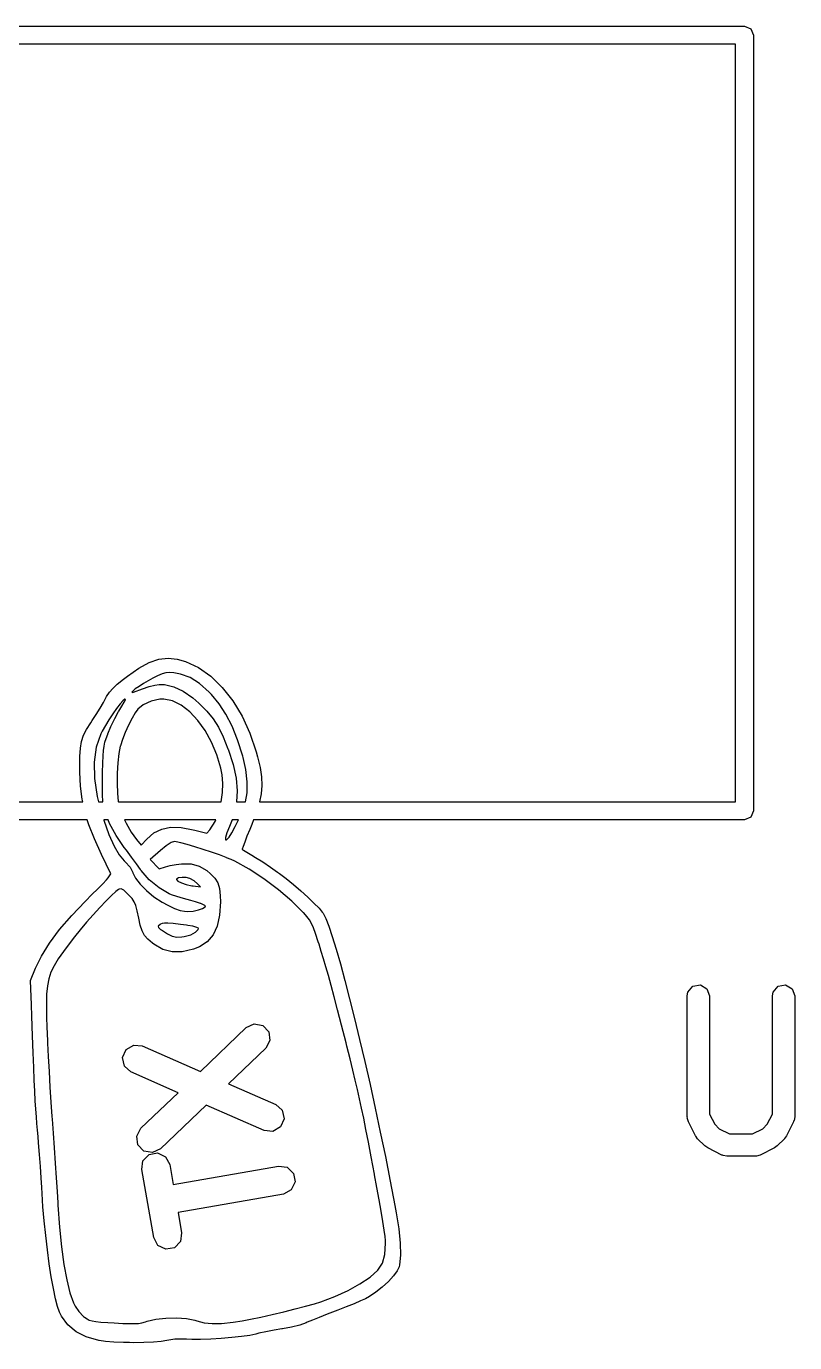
# Model space of a CAD drawing. Extents: x 106.7 to 191.3, y -141.1 to -57.8.
# Drawn here: x 169.71 to 174.86, y -69.58 to -60.75 of the extents above; entities that cross this region are included whole.
import ezdxf

# ---------------------------------------------------------------- set-up
doc = ezdxf.new("R2010")
doc.units = 0
doc.layers.add('BLACK', color=7, linetype='CONTINUOUS')

msp = doc.modelspace()

# ---------------------------------------------------------------- linework, layer by layer
at = {"layer": 'BLACK', "linetype": 'CONTINUOUS'}
for p, q in [((153.395, -60.7536), (174.527, -60.7536)), ((174.527, -60.7536), (174.57, -60.7712)), ((174.57, -60.7712), (174.587, -60.8136)), ((174.587, -60.8136), (174.587, -66.0136)), ((174.467, -60.8736), (153.282, -60.8736)), ((174.467, -65.9536), (174.467, -60.8736)), ((170.463, -65.0571), (170.532, -65.0198)), ((170.532, -65.0198), (170.596, -64.9977)), ((170.596, -64.9977), (170.659, -64.9903)), ((170.659, -64.9903), (170.721, -64.9968)), ((170.721, -64.9968), (170.775, -65.012)), ((170.775, -65.012), (170.863, -65.053)), ((170.318, -65.1651), (170.359, -65.1321)), ((170.359, -65.1321), (170.387, -65.1105)), ((170.387, -65.1105), (170.463, -65.0571)), ((170.557, -65.1245), (170.526, -65.1413)), ((170.589, -65.1089), (170.557, -65.1245)), ((170.62, -65.0957), (170.589, -65.1089)), ((170.644, -65.089), (170.62, -65.0957)), ((170.668, -65.0874), (170.644, -65.089)), ((170.697, -65.0892), (170.668, -65.0874)), ((170.742, -65.0966), (170.697, -65.0892)), ((170.807, -65.1203), (170.742, -65.0966)), ((170.87, -65.1603), (170.807, -65.1203)), ((170.863, -65.053), (170.946, -65.1117)), ((170.946, -65.1117), (171.023, -65.1865)), ((170.246, -65.2481), (170.265, -65.2193)), ((170.265, -65.2193), (170.288, -65.1929)), ((170.288, -65.1929), (170.318, -65.1651)), ((170.422, -65.2108), (170.415, -65.219)), ((170.415, -65.219), (170.421, -65.2197)), ((170.421, -65.2197), (170.427, -65.2177)), ((170.439, -65.197), (170.422, -65.2108)), ((170.427, -65.2177), (170.487, -65.1957)), ((170.464, -65.1795), (170.439, -65.197)), ((170.494, -65.1603), (170.464, -65.1795)), ((170.487, -65.1957), (170.533, -65.1805)), ((170.526, -65.1413), (170.494, -65.1603)), ((170.533, -65.1805), (170.569, -65.1713)), ((170.569, -65.1713), (170.598, -65.1671)), ((170.598, -65.1671), (170.625, -65.167)), ((170.625, -65.167), (170.636, -65.1679)), ((170.636, -65.1679), (170.698, -65.1816)), ((170.698, -65.1816), (170.76, -65.2107)), ((170.76, -65.2107), (170.825, -65.2565)), ((170.935, -65.2182), (170.87, -65.1603)), ((170.95, -65.2339), (170.935, -65.2182)), ((171.023, -65.1865), (171.093, -65.276)), ((170.204, -65.325), (170.225, -65.2881)), ((170.225, -65.2881), (170.227, -65.2832)), ((170.227, -65.2832), (170.246, -65.2481)), ((170.337, -65.2976), (170.313, -65.3282)), ((170.329, -65.3452), (170.349, -65.3123)), ((170.356, -65.2754), (170.337, -65.2976)), ((170.349, -65.3123), (170.365, -65.2856)), ((170.369, -65.2643), (170.356, -65.2754)), ((170.365, -65.2856), (170.373, -65.2696)), ((170.373, -65.2672), (170.369, -65.2643)), ((170.373, -65.2696), (170.373, -65.2672)), ((170.492, -65.3021), (170.455, -65.3322)), ((170.545, -65.278), (170.492, -65.3021)), ((170.603, -65.2652), (170.545, -65.278)), ((170.631, -65.2647), (170.603, -65.2652)), ((170.689, -65.2772), (170.631, -65.2647)), ((170.747, -65.3064), (170.689, -65.2772)), ((170.804, -65.3503), (170.747, -65.3064)), ((170.825, -65.2565), (170.866, -65.2927)), ((170.866, -65.2927), (170.918, -65.3454)), ((171.002, -65.2961), (170.95, -65.2339)), ((171.047, -65.3656), (171.002, -65.2961)), ((171.093, -65.276), (171.155, -65.3787)), ((170.15, -65.4085), (170.177, -65.3679)), ((170.177, -65.3679), (170.204, -65.325)), ((170.262, -65.4035), (170.238, -65.4427)), ((170.288, -65.3644), (170.262, -65.4035)), ((170.275, -65.4488), (170.301, -65.3955)), ((170.313, -65.3282), (170.288, -65.3644)), ((170.301, -65.3955), (170.327, -65.349)), ((170.327, -65.349), (170.329, -65.3452)), ((170.417, -65.3932), (170.394, -65.439)), ((170.438, -65.356), (170.417, -65.3932)), ((170.455, -65.3322), (170.438, -65.356)), ((170.858, -65.4073), (170.804, -65.3503)), ((170.918, -65.3454), (170.961, -65.3973)), ((170.961, -65.3973), (170.997, -65.4534)), ((171.088, -65.4454), (171.047, -65.3656)), ((171.155, -65.3787), (171.207, -65.4929)), ((170.092, -65.5076), (170.112, -65.4677)), ((170.112, -65.4677), (170.14, -65.4239)), ((170.14, -65.4239), (170.15, -65.4085)), ((170.217, -65.4793), (170.208, -65.4986)), ((170.238, -65.4427), (170.217, -65.4793)), ((170.254, -65.498), (170.275, -65.4488)), ((170.372, -65.4882), (170.353, -65.536)), ((170.394, -65.439), (170.372, -65.4882)), ((170.907, -65.4754), (170.858, -65.4073)), ((170.95, -65.5528), (170.907, -65.4754)), ((170.997, -65.4534), (171.029, -65.5187)), ((171.125, -65.5386), (171.088, -65.4454)), ((170.071, -65.5943), (170.078, -65.5482)), ((170.078, -65.5482), (170.092, -65.5076)), ((170.208, -65.4986), (170.177, -65.5874)), ((170.225, -65.6087), (170.229, -65.5798)), ((170.229, -65.5798), (170.235, -65.5545)), ((170.235, -65.5545), (170.243, -65.5289)), ((170.243, -65.5289), (170.254, -65.4989)), ((170.254, -65.4989), (170.254, -65.498)), ((170.338, -65.5799), (170.329, -65.6294)), ((170.339, -65.5774), (170.338, -65.5799)), ((170.353, -65.536), (170.339, -65.5774)), ((170.986, -65.6377), (170.95, -65.5528)), ((171.029, -65.5187), (171.061, -65.5983)), ((171.16, -65.6483), (171.125, -65.5386)), ((171.207, -65.4929), (171.25, -65.6173)), ((170.066, -65.7215), (170.067, -65.6505)), ((170.067, -65.6505), (170.071, -65.5943)), ((170.177, -65.5874), (170.163, -65.6868)), ((170.221, -65.6934), (170.223, -65.6453)), ((170.223, -65.6453), (170.225, -65.6087)), ((170.329, -65.6294), (170.322, -65.6917)), ((171.012, -65.7283), (170.986, -65.6377)), ((171.061, -65.5983), (171.062, -65.6004)), ((171.062, -65.6004), (171.095, -65.7034)), ((171.162, -65.6555), (171.16, -65.6483)), ((171.181, -65.7377), (171.162, -65.6555)), ((171.25, -65.6173), (171.259, -65.651)), ((171.259, -65.651), (171.276, -65.7235)), ((170.067, -65.7546), (170.066, -65.7215)), ((170.071, -65.8493), (170.067, -65.7546)), ((170.163, -65.6868), (170.165, -65.7968)), ((170.219, -65.7571), (170.221, -65.6934)), ((170.219, -65.7627), (170.219, -65.7571)), ((170.322, -65.6917), (170.318, -65.7607)), ((171.021, -65.7728), (171.012, -65.7283)), ((171.095, -65.7034), (171.116, -65.7956)), ((171.19, -65.8186), (171.181, -65.7377)), ((171.276, -65.7235), (171.286, -65.7866)), ((170.165, -65.7968), (170.183, -65.9175)), ((170.218, -65.8387), (170.219, -65.7627)), ((170.219, -65.9034), (170.218, -65.8387)), ((170.318, -65.7607), (170.317, -65.8308)), ((170.317, -65.8308), (170.319, -65.8959)), ((171.026, -65.8315), (171.021, -65.7728)), ((171.024, -65.8921), (171.026, -65.8315)), ((171.116, -65.7956), (171.123, -65.8805)), ((171.189, -65.8931), (171.19, -65.8186)), ((171.289, -65.8443), (171.284, -65.9009)), ((171.286, -65.7866), (171.289, -65.8443)), ((170.083, -65.9368), (170.071, -65.8493)), ((170.183, -65.9175), (170.193, -65.9536)), ((170.222, -65.9536), (170.219, -65.9034)), ((170.319, -65.8959), (170.325, -65.9503)), ((171.015, -65.9536), (171.024, -65.8921)), ((171.123, -65.8805), (171.118, -65.9536)), ((171.179, -65.9536), (171.189, -65.8931)), ((171.284, -65.9009), (171.273, -65.9536)), ((168.733, -65.9536), (170.086, -65.9536)), ((170.086, -65.9536), (170.083, -65.9368)), ((170.193, -65.9536), (170.222, -65.9536)), ((170.325, -65.9503), (170.326, -65.9536)), ((170.326, -65.9536), (171.015, -65.9536)), ((171.118, -65.9536), (171.179, -65.9536)), ((171.273, -65.9536), (174.467, -65.9536)), ((174.587, -66.0136), (174.57, -66.056)), ((170.117, -66.0736), (168.693, -66.0736)), ((170.128, -66.1087), (170.117, -66.0736)), ((170.165, -66.2021), (170.128, -66.1087)), ((170.227, -66.0736), (170.228, -66.077)), ((170.256, -66.0736), (170.227, -66.0736)), ((170.228, -66.077), (170.262, -66.1724)), ((170.266, -66.0994), (170.256, -66.0736)), ((170.31, -66.1786), (170.266, -66.0994)), ((170.367, -66.0736), (170.377, -66.0969)), ((170.979, -66.0736), (170.367, -66.0736)), ((170.377, -66.0969), (170.411, -66.1579)), ((170.939, -66.1403), (170.974, -66.0855)), ((170.974, -66.0855), (170.979, -66.0736)), ((171.088, -66.0736), (171.071, -66.1194)), ((171.132, -66.0736), (171.088, -66.0736)), ((171.109, -66.1199), (171.132, -66.0736)), ((171.221, -66.1054), (171.207, -66.1383)), ((171.233, -66.0736), (171.221, -66.1054)), ((174.527, -66.0736), (171.233, -66.0736)), ((174.57, -66.056), (174.527, -66.0736)), ((170.262, -66.1724), (170.297, -66.25)), ((170.365, -66.2592), (170.31, -66.1786)), ((170.411, -66.1579), (170.447, -66.207)), ((170.517, -66.203), (170.564, -66.1623)), ((170.564, -66.1623), (170.616, -66.136)), ((170.616, -66.136), (170.676, -66.1239)), ((170.676, -66.1239), (170.746, -66.1255)), ((170.746, -66.1255), (170.828, -66.1403)), ((170.828, -66.1403), (170.838, -66.1428)), ((170.838, -66.1428), (170.92, -66.1635)), ((170.92, -66.1635), (170.939, -66.1403)), ((171.054, -66.1624), (171.044, -66.1923)), ((171.044, -66.1923), (171.044, -66.208)), ((171.051, -66.2083), (171.066, -66.1921)), ((171.071, -66.1194), (171.054, -66.1624)), ((171.066, -66.1921), (171.068, -66.1903)), ((171.068, -66.1903), (171.086, -66.1614)), ((171.086, -66.1614), (171.109, -66.1199)), ((171.188, -66.1849), (171.173, -66.2246)), ((171.207, -66.1383), (171.188, -66.1849)), ((170.213, -66.3063), (170.165, -66.2021)), ((170.297, -66.25), (170.331, -66.3092)), ((170.379, -66.2777), (170.365, -66.2592)), ((170.413, -66.3238), (170.379, -66.2777)), ((170.447, -66.207), (170.479, -66.2442)), ((170.479, -66.2442), (170.517, -66.203)), ((170.607, -66.2795), (170.538, -66.3393)), ((170.647, -66.2477), (170.607, -66.2795)), ((170.679, -66.2269), (170.647, -66.2477)), ((170.701, -66.2198), (170.679, -66.2269)), ((170.713, -66.2213), (170.701, -66.2198)), ((170.745, -66.2285), (170.713, -66.2213)), ((170.788, -66.2403), (170.745, -66.2285)), ((170.839, -66.2555), (170.788, -66.2403)), ((170.895, -66.273), (170.839, -66.2555)), ((170.95, -66.2915), (170.895, -66.273)), ((171.044, -66.208), (171.051, -66.2083)), ((171.162, -66.2541), (171.156, -66.2704)), ((171.156, -66.2704), (171.156, -66.2724)), ((171.156, -66.2724), (171.166, -66.2783)), ((171.173, -66.2246), (171.162, -66.2541)), ((171.166, -66.2783), (171.188, -66.2919)), ((170.275, -66.4369), (170.213, -66.3063)), ((170.331, -66.3092), (170.364, -66.3496)), ((170.364, -66.3496), (170.372, -66.3567)), ((170.372, -66.3567), (170.405, -66.3906)), ((170.447, -66.3698), (170.413, -66.3238)), ((170.474, -66.4079), (170.447, -66.3698)), ((170.538, -66.3393), (170.6, -66.4037)), ((170.672, -66.3808), (170.713, -66.3734)), ((170.713, -66.3734), (170.75, -66.3692)), ((170.75, -66.3692), (170.813, -66.37)), ((170.813, -66.37), (170.868, -66.3847)), ((171.003, -66.3099), (170.95, -66.2915)), ((171.048, -66.3268), (171.003, -66.3099)), ((171.051, -66.328), (171.048, -66.3268)), ((171.082, -66.341), (171.051, -66.328)), ((171.106, -66.3525), (171.082, -66.341)), ((171.202, -66.4056), (171.106, -66.3525)), ((171.188, -66.2919), (171.22, -66.311)), ((171.22, -66.311), (171.246, -66.3264)), ((171.246, -66.3264), (171.294, -66.3565)), ((171.294, -66.3565), (171.346, -66.3914)), ((170.245, -66.477), (170.257, -66.4627)), ((170.257, -66.4627), (170.275, -66.4369)), ((170.405, -66.3906), (170.423, -66.4283)), ((170.423, -66.4283), (170.423, -66.4291)), ((170.423, -66.4291), (170.44, -66.4651)), ((170.477, -66.4111), (170.474, -66.4079)), ((170.479, -66.4139), (170.477, -66.4111)), ((170.533, -66.4765), (170.479, -66.4139)), ((170.6, -66.4037), (170.641, -66.3892)), ((170.641, -66.3892), (170.672, -66.3808)), ((170.753, -66.46), (170.729, -66.4637)), ((170.781, -66.4612), (170.753, -66.46)), ((170.806, -66.4676), (170.781, -66.4612)), ((170.868, -66.3847), (170.919, -66.4151)), ((170.919, -66.4151), (170.944, -66.4356)), ((170.944, -66.4356), (170.973, -66.4649)), ((171.301, -66.4706), (171.202, -66.4056)), ((171.346, -66.3914), (171.394, -66.4249)), ((171.394, -66.4249), (171.407, -66.4338)), ((171.407, -66.4338), (171.452, -66.4686)), ((170.148, -66.576), (170.188, -66.5365)), ((170.188, -66.5365), (170.221, -66.5026)), ((170.221, -66.5026), (170.245, -66.477)), ((170.327, -66.5407), (170.309, -66.5547)), ((170.331, -66.5388), (170.327, -66.5407)), ((170.345, -66.5375), (170.331, -66.5388)), ((170.361, -66.5465), (170.345, -66.5375)), ((170.385, -66.5681), (170.361, -66.5465)), ((170.44, -66.4651), (170.471, -66.506)), ((170.471, -66.506), (170.514, -66.5487)), ((170.514, -66.5487), (170.564, -66.5899)), ((170.598, -66.531), (170.533, -66.4765)), ((170.667, -66.5702), (170.598, -66.531)), ((170.716, -66.4716), (170.715, -66.4748)), ((170.715, -66.4748), (170.724, -66.485)), ((170.729, -66.4637), (170.716, -66.4716)), ((170.724, -66.485), (170.748, -66.4964)), ((170.748, -66.4964), (170.781, -66.5073)), ((170.781, -66.5073), (170.819, -66.5158)), ((170.834, -66.4831), (170.806, -66.4676)), ((170.819, -66.5158), (170.828, -66.5172)), ((170.828, -66.5172), (170.876, -66.5245)), ((170.857, -66.5027), (170.834, -66.4831)), ((170.876, -66.5245), (170.857, -66.5027)), ((170.973, -66.4649), (170.992, -66.4963)), ((170.992, -66.4963), (171.004, -66.5345)), ((171.004, -66.5345), (171.009, -66.5843)), ((171.399, -66.5435), (171.301, -66.4706)), ((171.489, -66.6204), (171.399, -66.5435)), ((171.452, -66.4686), (171.5, -66.5085)), ((171.5, -66.5085), (171.549, -66.551)), ((171.549, -66.551), (171.596, -66.5933)), ((170.012, -66.7161), (170.102, -66.6219)), ((170.102, -66.6219), (170.105, -66.6186)), ((170.105, -66.6186), (170.148, -66.576)), ((170.244, -66.6178), (170.202, -66.6617)), ((170.28, -66.5813), (170.244, -66.6178)), ((170.309, -66.5547), (170.28, -66.5813)), ((170.396, -66.5793), (170.385, -66.5681)), ((170.417, -66.6019), (170.396, -66.5793)), ((170.432, -66.6237), (170.417, -66.6019)), ((170.443, -66.6497), (170.432, -66.6237)), ((170.564, -66.5899), (170.619, -66.6267)), ((170.619, -66.6267), (170.657, -66.6476)), ((170.682, -66.5761), (170.667, -66.5702)), ((170.718, -66.5887), (170.682, -66.5761)), ((170.763, -66.6026), (170.718, -66.5887)), ((170.811, -66.6159), (170.763, -66.6026)), ((170.843, -66.625), (170.811, -66.6159)), ((170.876, -66.6357), (170.843, -66.625)), ((170.878, -66.6362), (170.876, -66.6357)), ((170.902, -66.6455), (170.878, -66.6362)), ((171.01, -66.6238), (171.004, -66.7132)), ((171.009, -66.5843), (171.01, -66.6238)), ((171.568, -66.6974), (171.489, -66.6204)), ((171.596, -66.5933), (171.638, -66.6328)), ((171.638, -66.6328), (171.672, -66.6667)), ((169.931, -66.8104), (170.012, -66.7161)), ((170.157, -66.7104), (170.112, -66.7612)), ((170.202, -66.6617), (170.157, -66.7104)), ((170.452, -66.685), (170.443, -66.6497)), ((170.462, -66.7345), (170.452, -66.685)), ((170.657, -66.6476), (170.703, -66.669)), ((170.703, -66.669), (170.739, -66.6817)), ((170.739, -66.6817), (170.77, -66.6877)), ((170.77, -66.6877), (170.792, -66.6887)), ((170.792, -66.6887), (170.827, -66.6859)), ((170.827, -66.6859), (170.862, -66.6787)), ((170.862, -66.6787), (170.891, -66.6687)), ((170.891, -66.6687), (170.908, -66.6575)), ((170.911, -66.6515), (170.902, -66.6455)), ((170.908, -66.6575), (170.911, -66.6515)), ((171.004, -66.7132), (170.988, -66.7871)), ((171.569, -66.6985), (171.568, -66.6974)), ((171.591, -66.7232), (171.569, -66.6985)), ((171.608, -66.7451), (171.591, -66.7232)), ((171.672, -66.6667), (171.694, -66.6925)), ((171.694, -66.6925), (171.7, -66.7006)), ((171.7, -66.7006), (171.717, -66.7356)), ((169.863, -66.9022), (169.931, -66.8104)), ((170.069, -66.8116), (170.03, -66.8591)), ((170.112, -66.7612), (170.069, -66.8116)), ((170.472, -66.7803), (170.462, -66.7345)), ((170.484, -66.8196), (170.472, -66.7803)), ((170.605, -66.777), (170.593, -66.7882)), ((170.593, -66.7882), (170.594, -66.7968)), ((170.594, -66.7968), (170.609, -66.809)), ((170.609, -66.7738), (170.605, -66.777)), ((170.62, -66.7686), (170.609, -66.7738)), ((170.609, -66.809), (170.614, -66.8127)), ((170.614, -66.8127), (170.654, -66.8393)), ((170.635, -66.7662), (170.62, -66.7686)), ((170.658, -66.7667), (170.635, -66.7662)), ((170.693, -66.7699), (170.658, -66.7667)), ((170.743, -66.7758), (170.693, -66.7699)), ((170.782, -66.7811), (170.743, -66.7758)), ((170.792, -66.7827), (170.782, -66.7811)), ((170.825, -66.7884), (170.792, -66.7827)), ((170.852, -66.7954), (170.825, -66.7884)), ((170.844, -66.8283), (170.86, -66.8096)), ((170.862, -66.8015), (170.852, -66.7954)), ((170.86, -66.8096), (170.862, -66.8015)), ((170.988, -66.7871), (170.961, -66.8465)), ((171.621, -66.7686), (171.608, -66.7451)), ((171.634, -66.798), (171.621, -66.7686)), ((171.649, -66.8375), (171.634, -66.798)), ((171.717, -66.7356), (171.738, -66.7884)), ((171.738, -66.7884), (171.761, -66.8577)), ((169.809, -66.9895), (169.863, -66.9022)), ((170.001, -66.897), (169.957, -66.9561)), ((170.03, -66.8591), (170.001, -66.897)), ((170.5, -66.8494), (170.484, -66.8196)), ((170.522, -66.875), (170.5, -66.8494)), ((170.554, -66.9016), (170.522, -66.875)), ((170.564, -66.9091), (170.554, -66.9016)), ((170.654, -66.8393), (170.687, -66.8547)), ((170.687, -66.8547), (170.717, -66.8604)), ((170.717, -66.8604), (170.751, -66.8583)), ((170.751, -66.8583), (170.767, -66.8558)), ((170.767, -66.8558), (170.812, -66.8443)), ((170.812, -66.8443), (170.844, -66.8283)), ((170.921, -66.8925), (170.869, -66.9261)), ((170.961, -66.8465), (170.921, -66.8925)), ((171.666, -66.8913), (171.649, -66.8375)), ((171.672, -66.9077), (171.666, -66.8913)), ((171.761, -66.8577), (171.787, -66.9423)), ((169.77, -67.0697), (169.809, -66.9895)), ((169.957, -66.9561), (169.922, -67.0069)), ((170.624, -66.9427), (170.564, -66.9091)), ((170.686, -66.959), (170.624, -66.9427)), ((170.717, -66.9588), (170.686, -66.959)), ((170.753, -66.9585), (170.717, -66.9588)), ((170.829, -66.9416), (170.753, -66.9585)), ((170.869, -66.9261), (170.829, -66.9416)), ((171.687, -66.9569), (171.672, -66.9077)), ((171.703, -67.0069), (171.687, -66.9569)), ((171.787, -66.9423), (171.816, -67.0408)), ((169.736, -67.1527), (169.77, -67.0697)), ((169.894, -67.0525), (169.873, -67.0957)), ((169.922, -67.0069), (169.894, -67.0525)), ((171.718, -67.0599), (171.703, -67.0069)), ((171.735, -67.1183), (171.718, -67.0599)), ((171.816, -67.0408), (171.846, -67.1519)), ((169.742, -67.3139), (169.736, -67.1527)), ((169.859, -67.1398), (169.849, -67.1877)), ((169.873, -67.0957), (169.859, -67.1398)), ((171.753, -67.1843), (171.735, -67.1183)), ((171.846, -67.1519), (171.877, -67.2741)), ((169.843, -67.2424), (169.842, -67.3071)), ((169.849, -67.1877), (169.843, -67.2424)), ((171.773, -67.2601), (171.753, -67.1843)), ((174.143, -67.2552), (174.147, -67.2296)), ((174.143, -68.0647), (174.143, -67.2552)), ((174.147, -67.2296), (174.18, -67.1903)), ((174.18, -67.1903), (174.231, -67.1814)), ((174.231, -67.1814), (174.275, -67.207)), ((174.275, -67.207), (174.293, -67.2552)), ((174.293, -67.2552), (174.293, -68.047)), ((174.714, -67.2552), (174.719, -67.2296)), ((174.714, -68.047), (174.714, -67.2552)), ((174.719, -67.2296), (174.752, -67.1903)), ((174.752, -67.1903), (174.802, -67.1814)), ((174.802, -67.1814), (174.847, -67.207)), ((174.847, -67.207), (174.864, -67.2552)), ((174.864, -67.2552), (174.864, -68.0647)), ((169.745, -67.3915), (169.742, -67.3139)), ((169.842, -67.3071), (169.843, -67.3847)), ((171.796, -67.3481), (171.773, -67.2601)), ((171.877, -67.2741), (171.91, -67.4063)), ((169.749, -67.522), (169.745, -67.3915)), ((169.843, -67.3847), (169.846, -67.4783)), ((171.822, -67.4505), (171.796, -67.3481)), ((171.91, -67.4063), (171.944, -67.547)), ((169.753, -67.6357), (169.749, -67.522)), ((169.846, -67.4783), (169.847, -67.4946)), ((169.847, -67.4946), (169.85, -67.5713)), ((170.876, -67.7612), (171.183, -67.4677)), ((171.183, -67.4677), (171.236, -67.4422)), ((171.236, -67.4422), (171.294, -67.4527)), ((171.294, -67.4527), (171.334, -67.4953)), ((171.334, -67.4953), (171.342, -67.5536)), ((171.853, -67.5696), (171.822, -67.4505)), ((169.85, -67.5713), (169.855, -67.6622)), ((170.377, -67.6143), (170.428, -67.5846)), ((170.428, -67.5846), (170.486, -67.5905)), ((170.486, -67.5905), (170.876, -67.7612)), ((171.314, -67.6054), (171.065, -67.8441)), ((171.342, -67.5536), (171.314, -67.6054)), ((171.858, -67.5917), (171.853, -67.5696)), ((171.88, -67.6769), (171.858, -67.5917)), ((171.944, -67.547), (171.979, -67.695)), ((169.757, -67.7344), (169.753, -67.6357)), ((169.855, -67.6622), (169.86, -67.7622)), ((170.353, -67.6683), (170.377, -67.6143)), ((170.366, -67.7258), (170.353, -67.6683)), ((171.899, -67.7518), (171.88, -67.6769)), ((171.979, -67.695), (172.014, -67.8488)), ((169.761, -67.8199), (169.757, -67.7344)), ((169.86, -67.7622), (169.866, -67.8661)), ((170.41, -67.7649), (170.366, -67.7258)), ((170.726, -67.9038), (170.41, -67.7649)), ((171.915, -67.8194), (171.899, -67.7518)), ((169.764, -67.894), (169.761, -67.8199)), ((169.866, -67.8661), (169.873, -67.9685)), ((171.065, -67.8441), (171.381, -67.983)), ((171.93, -67.8826), (171.915, -67.8194)), ((172.014, -67.8488), (172.049, -68.0073)), ((169.768, -67.9584), (169.764, -67.894)), ((169.771, -68.0149), (169.768, -67.9584)), ((170.476, -68.1425), (170.726, -67.9038)), ((171.944, -67.9444), (171.93, -67.8826)), ((171.958, -68.0077), (171.944, -67.9444)), ((169.775, -68.0654), (169.771, -68.0149)), ((169.873, -67.9685), (169.879, -68.0644)), ((170.915, -67.9867), (170.608, -68.2802)), ((171.304, -68.1574), (170.915, -67.9867)), ((171.381, -67.983), (171.425, -68.0221)), ((171.425, -68.0221), (171.437, -68.0796)), ((171.972, -68.0755), (171.958, -68.0077)), ((172.049, -68.0073), (172.083, -68.1689)), ((174.293, -68.047), (174.327, -68.1156)), ((174.68, -68.1156), (174.714, -68.047)), ((169.778, -68.1115), (169.775, -68.0654)), ((169.782, -68.1551), (169.778, -68.1115)), ((169.879, -68.0644), (169.881, -68.0808)), ((169.881, -68.0808), (169.887, -68.1742)), ((171.414, -68.1335), (171.363, -68.1632)), ((171.437, -68.0796), (171.414, -68.1335)), ((171.987, -68.1507), (171.972, -68.0755)), ((174.144, -68.069), (174.143, -68.0647)), ((174.143, -68.0733), (174.144, -68.069)), ((174.151, -68.0983), (174.143, -68.0733)), ((174.198, -68.1935), (174.151, -68.0983)), ((174.327, -68.1156), (174.357, -68.146)), ((174.65, -68.146), (174.68, -68.1156)), ((174.856, -68.0983), (174.809, -68.1935)), ((174.857, -68.0938), (174.856, -68.0983)), ((174.86, -68.0904), (174.857, -68.0938)), ((174.864, -68.0647), (174.86, -68.0904)), ((169.786, -68.198), (169.782, -68.1551)), ((169.79, -68.2392), (169.786, -68.198)), ((169.887, -68.1742), (169.894, -68.2746)), ((170.449, -68.1943), (170.476, -68.1425)), ((170.456, -68.2526), (170.449, -68.1943)), ((171.363, -68.1632), (171.304, -68.1574)), ((172.003, -68.2362), (171.987, -68.1507)), ((172.083, -68.1689), (172.117, -68.3325)), ((174.2, -68.1946), (174.198, -68.1935)), ((174.212, -68.213), (174.2, -68.1946)), ((174.26, -68.2606), (174.212, -68.213)), ((174.357, -68.146), (174.426, -68.1802)), ((174.426, -68.1802), (174.581, -68.1802)), ((174.581, -68.1802), (174.65, -68.146)), ((174.795, -68.213), (174.747, -68.2606)), ((174.809, -68.1935), (174.795, -68.2115)), ((174.795, -68.2115), (174.795, -68.213)), ((169.797, -68.3174), (169.79, -68.2392)), ((169.894, -68.2746), (169.901, -68.3767)), ((170.497, -68.2952), (170.456, -68.2526)), ((170.555, -68.3057), (170.497, -68.2952)), ((170.531, -68.3178), (170.589, -68.3076)), ((170.608, -68.2802), (170.555, -68.3057)), ((170.589, -68.3076), (170.642, -68.3334)), ((172.022, -68.3351), (172.003, -68.2362)), ((174.261, -68.2613), (174.26, -68.2606)), ((174.28, -68.2747), (174.261, -68.2613)), ((174.375, -68.3223), (174.28, -68.2747)), ((174.728, -68.2747), (174.632, -68.3223)), ((174.729, -68.2735), (174.728, -68.2747)), ((174.747, -68.2606), (174.729, -68.2735)), ((169.803, -68.3985), (169.797, -68.3174)), ((169.808, -68.4752), (169.803, -68.3985)), ((169.901, -68.3767), (169.908, -68.4756)), ((170.482, -68.4185), (170.49, -68.3602)), ((170.49, -68.3602), (170.531, -68.3178)), ((170.642, -68.3334), (170.67, -68.3854)), ((170.67, -68.3854), (170.693, -68.5203)), ((170.693, -68.5203), (171.4, -68.3957)), ((171.4, -68.3957), (171.458, -68.4039)), ((171.458, -68.4039), (171.501, -68.4448)), ((172.044, -68.4502), (172.022, -68.3351)), ((172.117, -68.3325), (172.149, -68.4967)), ((174.379, -68.3228), (174.375, -68.3223)), ((174.383, -68.3257), (174.379, -68.3228)), ((174.408, -68.3302), (174.383, -68.3257)), ((174.599, -68.3302), (174.408, -68.3302)), ((174.603, -68.3287), (174.599, -68.3302)), ((174.607, -68.3297), (174.603, -68.3287)), ((174.632, -68.3223), (174.607, -68.3297)), ((169.812, -68.5399), (169.808, -68.4752)), ((169.908, -68.4756), (169.914, -68.5662)), ((170.563, -68.8759), (170.482, -68.4185)), ((171.501, -68.4448), (171.511, -68.5027)), ((172.044, -68.4542), (172.044, -68.4502)), ((172.06, -68.54), (172.044, -68.4542)), ((169.813, -68.5794), (169.812, -68.5399)), ((169.819, -68.6692), (169.813, -68.5794)), ((169.914, -68.5662), (169.918, -68.6434)), ((171.485, -68.5556), (171.433, -68.5833)), ((171.511, -68.5027), (171.485, -68.5556)), ((172.075, -68.6226), (172.06, -68.54)), ((172.149, -68.4967), (172.181, -68.6601)), ((169.827, -68.764), (169.819, -68.6692)), ((169.918, -68.6434), (169.919, -68.6572)), ((169.919, -68.6572), (169.93, -68.8047)), ((171.433, -68.5833), (170.727, -68.7079)), ((172.088, -68.6994), (172.075, -68.6226)), ((172.181, -68.6601), (172.19, -68.7095)), ((170.727, -68.7079), (170.75, -68.8428)), ((172.1, -68.7677), (172.088, -68.6994)), ((172.19, -68.7095), (172.207, -68.8173)), ((169.838, -68.861), (169.827, -68.764)), ((169.93, -68.8047), (169.944, -68.9383)), ((170.75, -68.8428), (170.742, -68.9011)), ((172.109, -68.8248), (172.1, -68.7677)), ((172.115, -68.868), (172.109, -68.8248)), ((172.207, -68.8173), (172.217, -68.9125)), ((169.849, -68.9576), (169.838, -68.861)), ((170.59, -68.9278), (170.563, -68.8759)), ((170.643, -68.9536), (170.59, -68.9278)), ((170.742, -68.9011), (170.701, -68.9434)), ((172.114, -68.9879), (172.118, -68.9135)), ((172.118, -68.8947), (172.115, -68.868)), ((172.118, -68.9135), (172.118, -68.8947)), ((172.217, -68.9125), (172.219, -68.9934)), ((169.862, -69.051), (169.849, -68.9576)), ((169.944, -68.9383), (169.96, -69.0568)), ((170.701, -68.9434), (170.643, -68.9536)), ((172.097, -69.0478), (172.114, -68.9879)), ((172.219, -68.9934), (172.213, -69.0585)), ((169.875, -69.1386), (169.862, -69.051)), ((169.96, -69.0568), (169.979, -69.1594)), ((172.014, -69.1403), (172.066, -69.0948)), ((172.066, -69.0948), (172.067, -69.0934)), ((172.067, -69.0934), (172.097, -69.0478)), ((172.197, -69.0986), (172.172, -69.1321)), ((172.21, -69.0724), (172.197, -69.0986)), ((172.213, -69.0585), (172.21, -69.0724)), ((169.889, -69.2175), (169.875, -69.1386)), ((169.979, -69.1594), (170, -69.2449)), ((171.867, -69.2304), (171.946, -69.1862)), ((171.946, -69.1862), (172.014, -69.1403)), ((172.137, -69.1694), (172.096, -69.2072)), ((172.172, -69.1321), (172.137, -69.1694)), ((169.903, -69.2851), (169.889, -69.2175)), ((169.917, -69.3386), (169.903, -69.2851)), ((170, -69.2449), (170.024, -69.3125)), ((171.685, -69.3062), (171.778, -69.2711)), ((171.778, -69.2711), (171.867, -69.2304)), ((171.983, -69.2861), (171.951, -69.3001)), ((172.01, -69.2711), (171.983, -69.2861)), ((172.052, -69.2422), (172.01, -69.2711)), ((172.096, -69.2072), (172.052, -69.2422)), ((169.93, -69.3753), (169.917, -69.3386)), ((169.943, -69.4027), (169.93, -69.3753)), ((170.024, -69.3125), (170.035, -69.336)), ((170.035, -69.336), (170.059, -69.3717)), ((170.059, -69.3717), (170.091, -69.4036)), ((171.357, -69.3912), (171.435, -69.3728)), ((171.435, -69.3728), (171.512, -69.3541)), ((171.512, -69.3541), (171.582, -69.3359)), ((171.582, -69.3359), (171.642, -69.3194)), ((171.642, -69.3194), (171.685, -69.3062)), ((171.78, -69.3689), (171.726, -69.3897)), ((171.799, -69.3617), (171.78, -69.3689)), ((171.854, -69.3401), (171.799, -69.3617)), ((171.907, -69.3188), (171.854, -69.3401)), ((171.951, -69.3001), (171.907, -69.3188)), ((169.986, -69.4608), (169.943, -69.4027)), ((170.041, -69.5068), (169.986, -69.4608)), ((170.091, -69.4036), (170.099, -69.4092)), ((170.099, -69.4092), (170.115, -69.4202)), ((170.115, -69.4202), (170.13, -69.4282)), ((170.13, -69.4282), (170.149, -69.434)), ((170.149, -69.434), (170.173, -69.4383)), ((170.173, -69.4383), (170.208, -69.4418)), ((170.208, -69.4418), (170.255, -69.4451)), ((170.255, -69.4451), (170.297, -69.4475)), ((170.297, -69.4475), (170.356, -69.4508)), ((170.356, -69.4508), (170.401, -69.4526)), ((170.401, -69.4526), (170.434, -69.4525)), ((170.434, -69.4525), (170.46, -69.4505)), ((170.46, -69.4505), (170.483, -69.4462)), ((170.483, -69.4462), (170.507, -69.4394)), ((170.507, -69.4394), (170.519, -69.4355)), ((170.519, -69.4355), (170.577, -69.4222)), ((170.577, -69.4222), (170.644, -69.4149)), ((170.644, -69.4149), (170.715, -69.4138)), ((170.715, -69.4138), (170.782, -69.4187)), ((170.782, -69.4187), (170.839, -69.4297)), ((170.839, -69.4297), (170.852, -69.4338)), ((170.852, -69.4338), (170.9, -69.4463)), ((170.9, -69.4463), (170.954, -69.4519)), ((170.954, -69.4519), (171.018, -69.4505)), ((171.018, -69.4505), (171.095, -69.4423)), ((171.095, -69.4423), (171.156, -69.4328)), ((171.156, -69.4328), (171.213, -69.4222)), ((171.213, -69.4222), (171.282, -69.408)), ((171.282, -69.408), (171.357, -69.3912)), ((171.543, -69.4624), (171.488, -69.4763)), ((171.585, -69.4475), (171.543, -69.4624)), ((171.593, -69.4435), (171.585, -69.4475)), ((171.628, -69.429), (171.593, -69.4435)), ((171.673, -69.4104), (171.628, -69.429)), ((171.726, -69.3897), (171.673, -69.4104)), ((170.11, -69.5415), (170.041, -69.5068)), ((170.195, -69.5661), (170.11, -69.5415)), ((171.016, -69.5521), (170.945, -69.5564)), ((171.087, -69.5462), (171.016, -69.5521)), ((171.152, -69.5391), (171.087, -69.5462)), ((171.207, -69.5311), (171.152, -69.5391)), ((171.248, -69.5226), (171.207, -69.5311)), ((171.269, -69.5172), (171.248, -69.5226)), ((171.316, -69.507), (171.269, -69.5172)), ((171.371, -69.4967), (171.316, -69.507)), ((171.423, -69.4881), (171.371, -69.4967)), ((171.426, -69.4877), (171.423, -69.4881)), ((171.488, -69.4763), (171.426, -69.4877)), ((170.196, -69.5663), (170.195, -69.5661)), ((170.238, -69.5724), (170.196, -69.5663)), ((170.294, -69.5767), (170.238, -69.5724)), ((170.359, -69.5793), (170.294, -69.5767)), ((170.401, -69.5798), (170.359, -69.5793)), ((170.428, -69.5801), (170.401, -69.5798)), ((170.496, -69.5791), (170.428, -69.5801)), ((170.56, -69.5764), (170.496, -69.5791)), ((170.613, -69.572), (170.56, -69.5764)), ((170.651, -69.5658), (170.613, -69.572)), ((170.704, -69.5576), (170.651, -69.5658)), ((170.783, -69.5575), (170.704, -69.5576)), ((170.818, -69.559), (170.783, -69.5575)), ((170.877, -69.5588), (170.818, -69.559)), ((170.945, -69.5564), (170.877, -69.5588))]:
    msp.add_line(p, q, dxfattribs=at)

doc.saveas('drawing.dxf')
